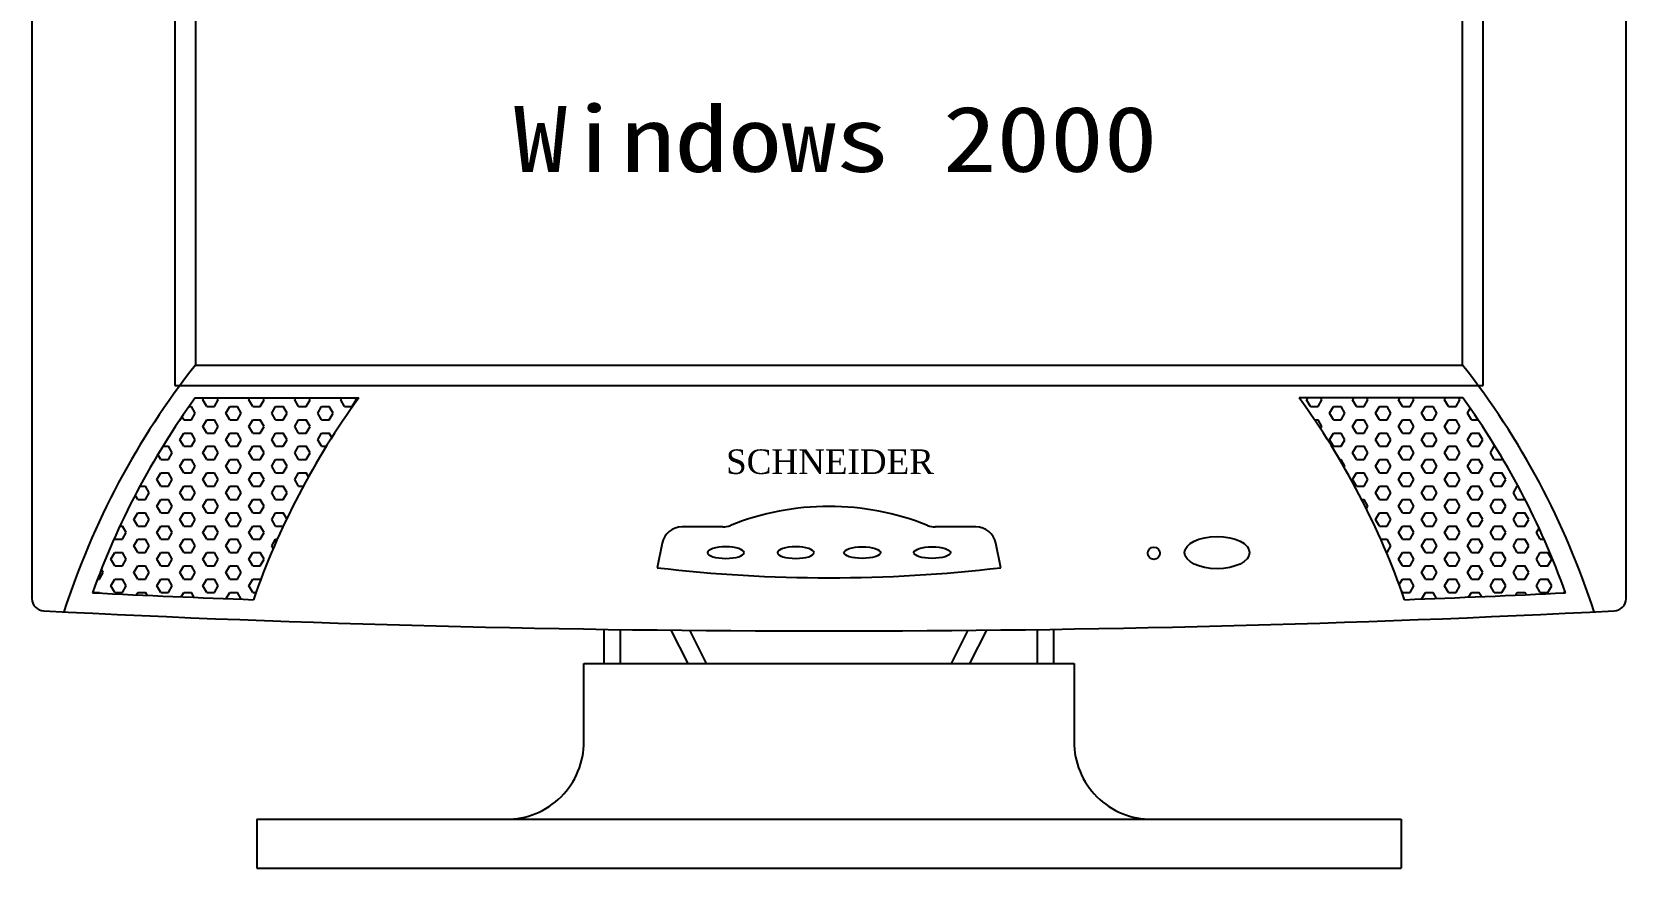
# Model space of a CAD drawing. Header units: inches. Extents: x 11.8 to 54.3, y 10.8 to 35.6.
# Drawn here: x 19.9989 to 20.3889, y 32.814 to 33.0185 of the extents above; entities that cross this region are included whole.
import ezdxf

# ---------------------------------------------------------------- set-up
doc = ezdxf.new("R2010")
doc.units = ezdxf.units.IN
doc.header["$MEASUREMENT"] = 0
doc.layers.add('02', color=2, linetype='Continuous')
doc.styles.add('STYLE1', font='SimSun.ttf')
doc.styles.add('STYLE4', font='dutcheb.ttf')

msp = doc.modelspace()

# ---------------------------------------------------------------- linework, layer by layer
at = {"layer": '02'}
for p, q in [((19.99890360075394, 33.22001659138128), (19.99890360075394, 32.87992635044735)), ((20.38890360076791, 32.87992635044735), (20.38890360076791, 33.22001659138128)), ((20.03390360067012, 33.2060165913857), (20.03390360067012, 32.93201659138082)), ((20.35390360073531, 32.93201659138082), (20.35390360073531, 33.2060165913857)), ((20.03890360079119, 33.18901659139316), (20.03890360079119, 32.93701659138547)), ((20.34890360073065, 32.93701659138547), (20.34890360073065, 33.18901659139316)), ((20.03890360079119, 32.93701659138547), (20.34890360073065, 32.93701659138547)), ((20.03390360067012, 32.93201659138082), (20.35390360073531, 32.93201659138082)), ((20.03887277296623, 32.92901659138384), (20.07887277288707, 32.92901659138384)), ((20.04166410202039, 32.9269071625598), (20.04072660198314, 32.92853096018312)), ((20.04072660268163, 32.92853094816324), (20.04100698886784, 32.92901659138384)), ((20.04353910267698, 32.92690715052537), (20.04447660271423, 32.92853094816324)), ((20.04447660201574, 32.92853096018312), (20.04419622269804, 32.92901659138384)), ((20.05291410200177, 32.9269071625598), (20.05197660208093, 32.92853096018312)), ((20.05197660266301, 32.92853094816324), (20.05225698896563, 32.92901659138384)), ((20.05478910265835, 32.92690715052537), (20.0557266026956, 32.92853094816324)), ((20.05572660199711, 32.92853096018312), (20.05544622267941, 32.92901659138384)), ((20.06416410209956, 32.9269071625598), (20.0632266020623, 32.92853096018312)), ((20.06322660264438, 32.92853094816324), (20.063506988947, 32.92901659138384)), ((20.06603910263972, 32.92690715052537), (20.06697660267698, 32.92853094816324)), ((20.06697660197849, 32.92853096018312), (20.06669622266078, 32.92901659138384)), ((20.07541410208093, 32.9269071625598), (20.07447660204368, 32.92853096019768)), ((20.07447660274217, 32.92853094816324), (20.07475698892837, 32.92901659138384)), ((20.0772891026211, 32.92690715052537), (20.07822660265835, 32.92853094816324)), ((20.07822660207627, 32.92853096019768), (20.07794622275857, 32.92901659138384)), ((20.34893442855561, 32.92901659138384), (20.30893442851836, 32.92901659138384)), ((20.31166410203902, 32.9269071625889), (20.31072660211818, 32.92853096021223)), ((20.31072660270026, 32.92853094813414), (20.31100698900288, 32.92901659138384)), ((20.3135391026956, 32.92690715049626), (20.31447660273286, 32.92853094813414)), ((20.31447660203436, 32.92853096021223), (20.31419622283308, 32.92901659138384)), ((20.32291410213681, 32.9269071625889), (20.32197660209956, 32.92853096021223)), ((20.32197660279805, 32.92853094813414), (20.32225698898425, 32.92901659138384)), ((20.32478910267698, 32.92690715049626), (20.32572660271423, 32.92853094813414)), ((20.32572660201574, 32.92853096021223), (20.32544622281445, 32.92901659138384)), ((20.33416410211818, 32.9269071625889), (20.33322660208093, 32.92853096021223)), ((20.33322660277942, 32.92853094813414), (20.33350698896563, 32.92901659138384)), ((20.33603910277477, 32.92690715049626), (20.3369766026956, 32.92853094813414)), ((20.33697660211353, 32.92853096021223), (20.33669622279583, 32.92901659138384)), ((20.34541410209956, 32.9269071625889), (20.3444766020623, 32.92853096022678)), ((20.3444766027608, 32.92853094813414), (20.34475698906342, 32.92901659138384)), ((20.34728910275614, 32.92690715049626), (20.34822660267698, 32.92853094813414)), ((20.3482266020949, 32.92853096022678), (20.3479462227772, 32.92901659138384)), ((20.03603910202971, 32.9236595672986), (20.03562158418233, 32.92438272951345)), ((20.03736741493801, 32.92690715598233), (20.03791409197608, 32.92690715598233)), ((20.03885160202505, 32.92528336492192), (20.0379141019878, 32.9269071625598)), ((20.03791410268629, 32.92365955526417), (20.03885160272354, 32.92528335290204)), ((20.04166409189226, 32.92690715598233), (20.04353909196677, 32.92690715598233)), ((20.04728910201108, 32.9236595672986), (20.04635160209024, 32.92528336492192)), ((20.04635160267232, 32.92528335290204), (20.04728910270957, 32.92690715052537)), ((20.04728909188295, 32.92690715598233), (20.04916409195745, 32.92690715598233)), ((20.05010160200642, 32.92528336492192), (20.04916410196917, 32.9269071625598)), ((20.04916410266766, 32.92365955526417), (20.05010160270492, 32.92528335290204)), ((20.05291409187364, 32.92690715598233), (20.05478909194814, 32.92690715598233)), ((20.05853910199246, 32.9236595672986), (20.05760160207162, 32.92528336492192)), ((20.05760160265369, 32.92528335290204), (20.05853910269095, 32.92690715052537)), ((20.05853909198074, 32.92690715598233), (20.06041409193883, 32.92690715598233)), ((20.0613516019878, 32.92528336492192), (20.06041410206696, 32.9269071625598)), ((20.06041410264904, 32.92365955526417), (20.06135160268629, 32.92528335290204)), ((20.06416409197142, 32.92690715598233), (20.06603909192951, 32.92690715598233)), ((20.06978910209024, 32.9236595672986), (20.06885160205299, 32.92528336492192)), ((20.06885160275148, 32.92528335290204), (20.06978910267232, 32.92690715052537)), ((20.06978909196211, 32.92690715598233), (20.0716640919202, 32.92690715598233)), ((20.07260160196917, 32.92528336492192), (20.07166410204833, 32.9269071625598)), ((20.07166410263041, 32.92365955526417), (20.07260160266766, 32.92528335290204)), ((20.0754140919528, 32.92690715598233), (20.07728909191089, 32.92690715598233)), ((20.31166409191089, 32.92690715598233), (20.31353909198539, 32.92690715598233)), ((20.31728910214612, 32.9236595673277), (20.31635160210887, 32.92528336495103)), ((20.31635160269095, 32.92528335287294), (20.3172891027282, 32.92690715049626)), ((20.31728909190157, 32.92690715598233), (20.31916409197608, 32.92690715598233)), ((20.32010160202505, 32.92528336495103), (20.31916410210421, 32.9269071625889)), ((20.31916410268629, 32.92365955523506), (20.32010160272354, 32.92528335287294)), ((20.32291409189226, 32.92690715598233), (20.32478909196677, 32.92690715598233)), ((20.3285391021275, 32.9236595673277), (20.32760160209024, 32.92528336495103)), ((20.32760160278874, 32.92528335287294), (20.32853910270957, 32.92690715049626)), ((20.32853909188295, 32.92690715598233), (20.33041409195745, 32.92690715598233)), ((20.33135160212284, 32.92528336495103), (20.33041410208559, 32.9269071625889)), ((20.33041410266766, 32.92365955523506), (20.33135160270492, 32.92528335287294)), ((20.33416409187364, 32.92690715598233), (20.33603909194814, 32.92690715598233)), ((20.33978910210887, 32.9236595673277), (20.33885160207162, 32.92528336495103)), ((20.33885160277011, 32.92528335287294), (20.33978910269095, 32.92690715049626)), ((20.33978909198074, 32.92690715598233), (20.34166409193883, 32.92690715598233)), ((20.34260160210421, 32.92528336495103), (20.34166410206696, 32.9269071625889)), ((20.34166410276545, 32.92365955523506), (20.34260160268629, 32.92528335287294)), ((20.34541409197142, 32.92690715598233), (20.34728909192951, 32.92690715598233)), ((20.35103910209024, 32.9236595673277), (20.35010160205299, 32.92528336496558)), ((20.35010160275148, 32.92528335287294), (20.35076848338237, 32.92643842397898)), ((20.03510160269095, 32.91878816236509), (20.03603910261178, 32.92041196000297)), ((20.03603909190157, 32.92365956072113), (20.03791409197608, 32.92365956072113)), ((20.03603909190157, 32.92041196544538), (20.03791409197608, 32.92041196544538)), ((20.03885160202505, 32.91878817439952), (20.0379141019878, 32.92041197202285)), ((20.04166410202039, 32.92041197202285), (20.04072660198314, 32.92203576966072)), ((20.04072660268163, 32.92203575764084), (20.04166410271889, 32.92365955526417)), ((20.04166409189226, 32.92365956072113), (20.04353909196677, 32.92365956072113)), ((20.04166409189226, 32.92041196544538), (20.04353909196677, 32.92041196544538)), ((20.04447660201574, 32.92203576966072), (20.04353910197849, 32.9236595672986)), ((20.04353910267698, 32.92041196000297), (20.04447660271423, 32.92203575764084)), ((20.04635160267232, 32.91878816236509), (20.04728910270957, 32.92041196000297)), ((20.04728909188295, 32.92365956072113), (20.04916409195745, 32.92365956072113)), ((20.04728909188295, 32.92041196544538), (20.04916409195745, 32.92041196544538)), ((20.05010160200642, 32.91878817439952), (20.04916410196917, 32.92041197202285)), ((20.05291410200177, 32.92041197202285), (20.05197660208093, 32.92203576966072)), ((20.05197660266301, 32.92203575764084), (20.05291410270026, 32.92365955526417)), ((20.05291409187364, 32.92365956072113), (20.05478909194814, 32.92365956072113)), ((20.05291409187364, 32.92041196544538), (20.05478909194814, 32.92041196544538)), ((20.05572660199711, 32.92203576966072), (20.05478910207627, 32.9236595672986)), ((20.05478910265835, 32.92041196000297), (20.0557266026956, 32.92203575764084)), ((20.05760160265369, 32.91878816236509), (20.05853910269095, 32.92041196000297)), ((20.05853909198074, 32.92365956072113), (20.06041409193883, 32.92365956072113)), ((20.05853909198074, 32.92041196544538), (20.06041409193883, 32.92041196544538)), ((20.0613516019878, 32.91878817439952), (20.06041410206696, 32.92041197202285)), ((20.06416410209956, 32.92041197202285), (20.0632266020623, 32.92203576966072)), ((20.06322660264438, 32.92203575764084), (20.06416410268163, 32.92365955526417)), ((20.06416409197142, 32.92365956072113), (20.06603909192951, 32.92365956072113)), ((20.06416409197142, 32.92041196544538), (20.06603909192951, 32.92041196544538)), ((20.06697660197849, 32.92203576966072), (20.06603910205765, 32.9236595672986)), ((20.06603910263972, 32.92041196000297), (20.06697660267698, 32.92203575764084)), ((20.06885160275148, 32.91878816236509), (20.06978910267232, 32.92041196000297)), ((20.06978909196211, 32.92365956072113), (20.0716640919202, 32.92365956072113)), ((20.06978909196211, 32.92041196544538), (20.0716640919202, 32.92041196544538)), ((20.07228849271657, 32.91933049575833), (20.07166410204833, 32.92041197202285)), ((20.31268300863328, 32.92365956072113), (20.31353909198539, 32.92365956072113)), ((20.31447660203436, 32.92203576968983), (20.31353910211353, 32.9236595673277)), ((20.31414444630379, 32.9214604458533), (20.31447660273286, 32.92203575761174)), ((20.31635160269095, 32.91878816233599), (20.3172891027282, 32.92041195997386)), ((20.31728909190157, 32.92365956072113), (20.31916409197608, 32.92365956072113)), ((20.31728909190157, 32.92041196544538), (20.31916409197608, 32.92041196544538)), ((20.32010160202505, 32.91878817442863), (20.31916410210421, 32.92041197205195)), ((20.32291410213681, 32.92041197205195), (20.32197660209956, 32.92203576968983)), ((20.32197660279805, 32.92203575761174), (20.32291410271889, 32.92365955523506)), ((20.32291409189226, 32.92365956072113), (20.32478909196677, 32.92365956072113)), ((20.32291409189226, 32.92041196544538), (20.32478909196677, 32.92041196544538)), ((20.32572660201574, 32.92203576968983), (20.3247891020949, 32.9236595673277)), ((20.32478910267698, 32.92041195997386), (20.32572660271423, 32.92203575761174)), ((20.32760160278874, 32.91878816233599), (20.32853910270957, 32.92041195997386)), ((20.32853909188295, 32.92365956072113), (20.33041409195745, 32.92365956072113)), ((20.32853909188295, 32.92041196544538), (20.33041409195745, 32.92041196544538)), ((20.33135160212284, 32.91878817442863), (20.33041410208559, 32.92041197205195)), ((20.33416410211818, 32.92041197205195), (20.33322660208093, 32.92203576968983)), ((20.33322660277942, 32.92203575761174), (20.33416410270026, 32.92365955523506)), ((20.33416409187364, 32.92365956072113), (20.33603909194814, 32.92365956072113)), ((20.33416409187364, 32.92041196544538), (20.33603909194814, 32.92041196544538)), ((20.33697660211353, 32.92203576968983), (20.33603910207627, 32.9236595673277)), ((20.33603910277477, 32.92041195997386), (20.3369766026956, 32.92203575761174)), ((20.33885160277011, 32.91878816233599), (20.33978910280736, 32.92041195997386)), ((20.33978909198074, 32.92365956072113), (20.34166409193883, 32.92365956072113)), ((20.33978909198074, 32.92041196544538), (20.34166409193883, 32.92041196544538)), ((20.34260160210421, 32.91878817442863), (20.34166410206696, 32.92041197205195)), ((20.34541410209956, 32.92041197205195), (20.3444766020623, 32.92203576968983)), ((20.3444766027608, 32.92203575761174), (20.34541410279805, 32.92365955523506)), ((20.34541409197142, 32.92365956072113), (20.34728909192951, 32.92365956072113)), ((20.34541409197142, 32.92041196544538), (20.34728909192951, 32.92041196544538)), ((20.3482266020949, 32.92203576968983), (20.34728910205765, 32.9236595673277)), ((20.34728910275614, 32.92041195997386), (20.34822660267698, 32.92203575761174)), ((20.35010160275148, 32.91878816233599), (20.35103910278874, 32.92041195997386)), ((20.35103909196211, 32.92365956072113), (20.35267482641963, 32.92365956072113)), ((20.35103909196211, 32.92041196544538), (20.3529140919202, 32.92041196544538)), ((20.35385160208559, 32.91878817442863), (20.35291410204833, 32.9204119720665)), ((20.03094775813976, 32.91716437018418), (20.03228909198539, 32.91716437018418)), ((20.03322660203436, 32.91554057913832), (20.03228910199711, 32.91716437676165)), ((20.03603910202971, 32.91716437676165), (20.03510160199246, 32.91878817439952)), ((20.03603909190157, 32.91716437018418), (20.03791409197608, 32.91716437018418)), ((20.03791410268629, 32.91716436474177), (20.03885160272354, 32.91878816236509)), ((20.04072660268163, 32.91554056710389), (20.04166410271889, 32.91716436474177)), ((20.04166409189226, 32.91716437018418), (20.04353909196677, 32.91716437018418)), ((20.04447660201574, 32.91554057913832), (20.04353910197849, 32.91716437676165)), ((20.04728910201108, 32.91716437676165), (20.04635160209024, 32.91878817439952)), ((20.04728909188295, 32.91716437018418), (20.04916409195745, 32.91716437018418)), ((20.04916410266766, 32.91716436474177), (20.05010160270492, 32.91878816236509)), ((20.05197660266301, 32.91554056710389), (20.05291410270026, 32.91716436474177)), ((20.05291409187364, 32.91716437018418), (20.05478909194814, 32.91716437018418)), ((20.05572660199711, 32.91554057913832), (20.05478910195986, 32.91716437676165)), ((20.05853910199246, 32.91716437676165), (20.05760160207162, 32.91878817439952)), ((20.05853909198074, 32.91716437018418), (20.06041409193883, 32.91716437018418)), ((20.06041410264904, 32.91716436474177), (20.06135160268629, 32.91878816236509)), ((20.06322660264438, 32.91554056710389), (20.06416410268163, 32.91716436474177)), ((20.06416409197142, 32.91716437018418), (20.06603909192951, 32.91716437018418)), ((20.06697660197849, 32.91554057913832), (20.06603910205765, 32.91716437676165)), ((20.06978910209024, 32.91716437676165), (20.06885160205299, 32.91878817439952)), ((20.06978909196211, 32.91716437018418), (20.07093140927488, 32.91716437018418)), ((20.31728910214612, 32.91716437679075), (20.31635160210887, 32.91878817442863)), ((20.31728909190157, 32.91716437018418), (20.31916409197608, 32.91716437018418)), ((20.31916410268629, 32.91716436471266), (20.32010160272354, 32.91878816233599)), ((20.32197660279805, 32.91554056707479), (20.32291410271889, 32.91716436471266)), ((20.32291409189226, 32.91716437018418), (20.32478909196677, 32.91716437018418)), ((20.32572660201574, 32.91554057916743), (20.3247891020949, 32.91716437679075)), ((20.3285391021275, 32.91716437679075), (20.32760160209024, 32.91878817442863)), ((20.32853909188295, 32.91716437018418), (20.33041409195745, 32.91716437018418)), ((20.33041410266766, 32.91716436471266), (20.33135160270492, 32.91878816233599)), ((20.33322660277942, 32.91554056707479), (20.33416410270026, 32.91716436471266)), ((20.33416409187364, 32.91716437018418), (20.33603909194814, 32.91716437018418)), ((20.33697660211353, 32.91554057916743), (20.33603910207627, 32.91716437679075)), ((20.33978910210887, 32.91716437679075), (20.33885160207162, 32.91878817442863)), ((20.33978909198074, 32.91716437018418), (20.34166409193883, 32.91716437018418)), ((20.34166410276545, 32.91716436471266), (20.34260160268629, 32.91878816233599)), ((20.3444766027608, 32.91554056707479), (20.34541410279805, 32.91716436471266)), ((20.34541409197142, 32.91716437018418), (20.34728909192951, 32.91716437018418)), ((20.3482266020949, 32.91554057916743), (20.34728910205765, 32.91716437679075)), ((20.35103910209024, 32.91716437679075), (20.35010160205299, 32.91878817442863)), ((20.35103909196211, 32.91716437018418), (20.3529140919202, 32.91716437018418)), ((20.35291410274683, 32.91716436469811), (20.35385160278408, 32.91878816233599)), ((20.35572660274217, 32.91554056707479), (20.35666410277942, 32.91716436469811)), ((20.3566640919528, 32.91716437018418), (20.35685944338208, 32.91716437018418)), ((20.03041410203902, 32.91391678150045), (20.02971271066805, 32.91513162704301)), ((20.03041409191089, 32.91391677492298), (20.03228909198539, 32.91391677492298)), ((20.0322891026956, 32.91391676948056), (20.03322660273286, 32.91554056710389)), ((20.03603910202971, 32.91066918623925), (20.03510160199246, 32.91229298386257)), ((20.03510160269095, 32.91229297184269), (20.03603910261178, 32.91391676948056)), ((20.03603909190157, 32.91391677492298), (20.03791409197608, 32.91391677492298)), ((20.03885160202505, 32.91229298386257), (20.0379141019878, 32.91391678150045)), ((20.03791410268629, 32.91066917420481), (20.03885160272354, 32.91229297184269)), ((20.04166410202039, 32.91391678150045), (20.04072660198314, 32.91554057913832)), ((20.04166409189226, 32.91391677492298), (20.04353909196677, 32.91391677492298)), ((20.04353910267698, 32.91391676948056), (20.04447660271423, 32.91554056710389)), ((20.04728910201108, 32.91066918623925), (20.04635160209024, 32.91229298386257)), ((20.04635160267232, 32.91229297184269), (20.04728910270957, 32.91391676948056)), ((20.04728909188295, 32.91391677492298), (20.04916409195745, 32.91391677492298)), ((20.05010160200642, 32.91229298386257), (20.04916410196917, 32.91391678150045)), ((20.04916410266766, 32.91066917420481), (20.05010160270492, 32.91229297184269)), ((20.05291410200177, 32.91391678150045), (20.05197660208093, 32.91554057913832)), ((20.05291409187364, 32.91391677492298), (20.05478909194814, 32.91391677492298)), ((20.05478910265835, 32.91391676948056), (20.0557266026956, 32.91554056710389)), ((20.05853910199246, 32.91066918623925), (20.05760160207162, 32.91229298386257)), ((20.05760160265369, 32.91229297184269), (20.05853910269095, 32.91391676948056)), ((20.05853909198074, 32.91391677492298), (20.06041409193883, 32.91391677492298)), ((20.0613516019878, 32.91229298386257), (20.06041410206696, 32.91391678150045)), ((20.06041410264904, 32.91066917420481), (20.06135160268629, 32.91229297184269)), ((20.06416410209956, 32.91391678150045), (20.0632266020623, 32.91554057913832)), ((20.06416409197142, 32.91391677492298), (20.06603909192951, 32.91391677492298)), ((20.06603910263972, 32.91391676948056), (20.06697660267698, 32.91554056710389)), ((20.31883605478676, 32.91391677492298), (20.31916409197608, 32.91391677492298)), ((20.32010160202505, 32.91229298389167), (20.31916410210421, 32.91391678152955)), ((20.31994238986978, 32.91201720708283), (20.32010160272354, 32.91229297181359)), ((20.32291410213681, 32.91391678152955), (20.32197660209956, 32.91554057916743)), ((20.32291409189226, 32.91391677492298), (20.32478909196677, 32.91391677492298)), ((20.32478910267698, 32.91391676945146), (20.32572660271423, 32.91554056707479)), ((20.3285391021275, 32.91066918626835), (20.32760160209024, 32.91229298389167)), ((20.32760160278874, 32.91229297181359), (20.32853910270957, 32.91391676945146)), ((20.32853909188295, 32.91391677492298), (20.33041409195745, 32.91391677492298)), ((20.33135160212284, 32.91229298389167), (20.33041410208559, 32.91391678152955)), ((20.33041410266766, 32.91066917417571), (20.33135160270492, 32.91229297181359)), ((20.33416410211818, 32.91391678152955), (20.33322660208093, 32.91554057916743)), ((20.33416409187364, 32.91391677492298), (20.33603909194814, 32.91391677492298)), ((20.33603910277477, 32.91391676945146), (20.3369766026956, 32.91554056707479)), ((20.33978910210887, 32.91066918626835), (20.33885160207162, 32.91229298389167)), ((20.33885160277011, 32.91229297181359), (20.33978910280736, 32.91391676945146)), ((20.33978909198074, 32.91391677492298), (20.34166409193883, 32.91391677492298)), ((20.34260160210421, 32.91229298389167), (20.34166410206696, 32.91391678152955)), ((20.34166410276545, 32.91066917417571), (20.34260160268629, 32.91229297181359)), ((20.34541410209956, 32.91391678152955), (20.3444766020623, 32.91554057916743)), ((20.34541409197142, 32.91391677492298), (20.34728909192951, 32.91391677492298)), ((20.34728910275614, 32.91391676943691), (20.34822660267698, 32.91554056707479)), ((20.35103910209024, 32.91066918626835), (20.35010160205299, 32.91229298389167)), ((20.35010160275148, 32.91229297181359), (20.35103910278874, 32.91391676943691)), ((20.35103909196211, 32.91391677492298), (20.3529140919202, 32.91391677492298)), ((20.35385160208559, 32.91229298389167), (20.35291410204833, 32.91391678152955)), ((20.35291410274683, 32.91066917417571), (20.35385160278408, 32.91229297181359)), ((20.35666410208093, 32.91391678152955), (20.35572660204368, 32.91554057916743)), ((20.3566640919528, 32.91391677492298), (20.35853909191089, 32.91391677492298)), ((20.35853910273751, 32.91391676943691), (20.3586761653644, 32.91415416890173)), ((20.03041410203902, 32.90742159096349), (20.02947660200177, 32.90904538860137)), ((20.02947660270026, 32.90904537658149), (20.0304141026211, 32.91066917420481)), ((20.03041409191089, 32.91066917964723), (20.03228909198539, 32.91066917964723)), ((20.03322660203436, 32.90904538860137), (20.03228910199711, 32.91066918622469)), ((20.0322891026956, 32.90742157894361), (20.03322660273286, 32.90904537658149)), ((20.03603909190157, 32.91066917964723), (20.03791409197608, 32.91066917964723)), ((20.04166410202039, 32.90742159097805), (20.04072660198314, 32.90904538860137)), ((20.04072660268163, 32.90904537658149), (20.04166410271889, 32.91066917420481)), ((20.04166409189226, 32.91066917964723), (20.04353909196677, 32.91066917964723)), ((20.04447660201574, 32.90904538860137), (20.04353910197849, 32.91066918623925)), ((20.04353910267698, 32.90742157894361), (20.04447660271423, 32.90904537658149)), ((20.04728909188295, 32.91066917964723), (20.04916409195745, 32.91066917964723)), ((20.05291410200177, 32.90742159097805), (20.05197660208093, 32.90904538860137)), ((20.05197660266301, 32.90904537658149), (20.05291410270026, 32.91066917420481)), ((20.05291409187364, 32.91066917964723), (20.05478909194814, 32.91066917964723)), ((20.05572660199711, 32.90904538860137), (20.05478910195986, 32.91066918623925)), ((20.05478910265835, 32.90742157894361), (20.0557266026956, 32.90904537658149)), ((20.05853909198074, 32.91066917964723), (20.06041409193883, 32.91066917964723)), ((20.06416410209956, 32.90742159097805), (20.0632266020623, 32.90904538860137)), ((20.06322660264438, 32.90904537658149), (20.06416410268163, 32.91066917420481)), ((20.06416409197142, 32.91066917964723), (20.06603909192951, 32.91066917964723)), ((20.06657613094309, 32.90973902489291), (20.06603910205765, 32.91066918623925)), ((20.32291410213681, 32.90742159100715), (20.32197660209956, 32.90904538863047)), ((20.32197660279805, 32.90904537655238), (20.32291410271889, 32.91066917417571)), ((20.32291409189226, 32.91066917964723), (20.32478909196677, 32.91066917964723)), ((20.32572660201574, 32.90904538863047), (20.3247891020949, 32.91066918626835)), ((20.32478910267698, 32.90742157891451), (20.32572660271423, 32.90904537655238)), ((20.32853909188295, 32.91066917964723), (20.33041409195745, 32.91066917964723)), ((20.33416410211818, 32.90742159100715), (20.33322660208093, 32.90904538863047)), ((20.33322660277942, 32.90904537655238), (20.33416410270026, 32.91066917417571)), ((20.33416409187364, 32.91066917964723), (20.33603909194814, 32.91066917964723)), ((20.33697660211353, 32.90904538863047), (20.33603910207627, 32.91066918626835)), ((20.33603910277477, 32.90742157891451), (20.3369766026956, 32.90904537655238)), ((20.33978909198074, 32.91066917964723), (20.34166409193883, 32.91066917964723)), ((20.34541410209956, 32.90742159100715), (20.3444766020623, 32.90904538863047)), ((20.3444766027608, 32.90904537653783), (20.34541410279805, 32.91066917417571)), ((20.34541409197142, 32.91066917964723), (20.34728909192951, 32.91066917964723)), ((20.3482266020949, 32.90904538863047), (20.34728910205765, 32.91066918626835)), ((20.34728910275614, 32.90742157891451), (20.34822660267698, 32.90904537653783)), ((20.35103909196211, 32.91066917964723), (20.3529140919202, 32.91066917964723)), ((20.35666410208093, 32.90742159100715), (20.35572660204368, 32.90904538863047)), ((20.35572660274217, 32.90904537653783), (20.35666410277942, 32.91066917417571)), ((20.3566640919528, 32.91066917964723), (20.35853909191089, 32.91066917964723)), ((20.35947660207627, 32.90904538863047), (20.35853910203902, 32.91066918626835)), ((20.35853910273751, 32.90742157891451), (20.35947660277477, 32.90904537653783)), ((20.02478910204833, 32.90417399570229), (20.02417551379064, 32.90523676175449)), ((20.02533261643136, 32.90742158438603), (20.02666409199471, 32.90742158438603)), ((20.02760160204368, 32.90579779334017), (20.02666410200642, 32.90742159096349)), ((20.02666410270492, 32.90417398368241), (20.02760160274217, 32.90579778132029)), ((20.03041409191089, 32.90742158438603), (20.03228909198539, 32.90742158438603)), ((20.03603910202971, 32.90417399570229), (20.03510160199246, 32.90579779334017)), ((20.03510160269095, 32.90579778132029), (20.0360391027282, 32.90742157894361)), ((20.03603909190157, 32.90742158438603), (20.03791409197608, 32.90742158438603)), ((20.03885160202505, 32.90579779334017), (20.0379141019878, 32.90742159097805)), ((20.03791410268629, 32.90417398368241), (20.03885160272354, 32.90579778132029)), ((20.04166409189226, 32.90742158438603), (20.04353909196677, 32.90742158438603)), ((20.04728910201108, 32.90417399570229), (20.04635160209024, 32.90579779334017)), ((20.04635160267232, 32.90579778132029), (20.04728910270957, 32.90742157894361)), ((20.04728909188295, 32.90742158438603), (20.04916409195745, 32.90742158438603)), ((20.05010160200642, 32.90579779334017), (20.04916410196917, 32.90742159097805)), ((20.04916410266766, 32.90417398368241), (20.05010160270492, 32.90579778132029)), ((20.05291409187364, 32.90742158438603), (20.05478909194814, 32.90742158438603)), ((20.05853910199246, 32.90417399570229), (20.05760160207162, 32.90579779334017)), ((20.05760160265369, 32.90579778132029), (20.05853910269095, 32.90742157894361)), ((20.05853909198074, 32.90742158438603), (20.06041409193883, 32.90742158438603)), ((20.0613516019878, 32.90579779334017), (20.06041410206696, 32.90742159097805)), ((20.06041410264904, 32.90417398368241), (20.06135160268629, 32.90579778132029)), ((20.06416409197142, 32.90742158438603), (20.06530701767067, 32.90742158438603)), ((20.32291409189226, 32.90742158438603), (20.32478909196677, 32.90742158438603)), ((20.3285391021275, 32.9041739957314), (20.32760160209024, 32.90579779336927)), ((20.32760160278874, 32.90579778129118), (20.32853910270957, 32.90742157891451)), ((20.32853909188295, 32.90742158438603), (20.33041409195745, 32.90742158438603)), ((20.33135160212284, 32.90579779336927), (20.33041410208559, 32.90742159100715)), ((20.33041410278408, 32.90417398365331), (20.33135160270492, 32.90579778129118)), ((20.33416409187364, 32.90742158438603), (20.33603909194814, 32.90742158438603)), ((20.33978910210887, 32.9041739957314), (20.33885160207162, 32.90579779336927)), ((20.33885160277011, 32.90579778127663), (20.33978910280736, 32.90742157891451)), ((20.33978909198074, 32.90742158438603), (20.34166409193883, 32.90742158438603)), ((20.34260160210421, 32.90579779336927), (20.34166410206696, 32.90742159100715)), ((20.34166410276545, 32.90417398365331), (20.34260160268629, 32.90579778127663)), ((20.34541409197142, 32.90742158438603), (20.34728909192951, 32.90742158438603)), ((20.35103910209024, 32.9041739957314), (20.35010160205299, 32.90579779336927)), ((20.35010160275148, 32.90579778127663), (20.35103910278874, 32.90742157891451)), ((20.35103909196211, 32.90742158438603), (20.3529140919202, 32.90742158438603)), ((20.35385160208559, 32.90579779336927), (20.35291410204833, 32.90742159100715)), ((20.35291410274683, 32.90417398365331), (20.35385160278408, 32.90579778127663)), ((20.3566640919528, 32.90742158438603), (20.35853909191089, 32.90742158438603)), ((20.36228910207162, 32.9041739957314), (20.36135160203436, 32.90579779336927)), ((20.36135160273286, 32.90579778127663), (20.36228910277011, 32.90742157891451)), ((20.36228909194348, 32.90742158438603), (20.36247458497407, 32.90742158438603)), ((20.02385160270957, 32.89930259078334), (20.02478910263041, 32.90092638842121)), ((20.0247890919202, 32.90417398912483), (20.02666409199471, 32.90417398912483)), ((20.0247890919202, 32.90092639386363), (20.02666409199471, 32.90092639386363)), ((20.02760160204368, 32.89930260280322), (20.02666410200642, 32.90092640044109)), ((20.03041410203902, 32.90092640044109), (20.02947660200177, 32.90255019806442)), ((20.02947660270026, 32.90255018604454), (20.0304141026211, 32.90417398368241)), ((20.03041409191089, 32.90417398912483), (20.03228909198539, 32.90417398912483)), ((20.03041409191089, 32.90092639386363), (20.03228909198539, 32.90092639386363)), ((20.03322660203436, 32.90255019806442), (20.03228910199711, 32.90417399570229)), ((20.0322891026956, 32.90092638842121), (20.03322660273286, 32.90255018604454)), ((20.03510160269095, 32.89930259078334), (20.0360391027282, 32.90092638842121)), ((20.03603909190157, 32.90417398912483), (20.03791409197608, 32.90417398912483)), ((20.03603909190157, 32.90092639386363), (20.03791409197608, 32.90092639386363)), ((20.03885160202505, 32.89930260280322), (20.0379141019878, 32.90092640044109)), ((20.04166410202039, 32.90092640044109), (20.04072660198314, 32.90255019807897)), ((20.04072660268163, 32.90255018604454), (20.04166410271889, 32.90417398368241)), ((20.04166409189226, 32.90417398912483), (20.04353909196677, 32.90417398912483)), ((20.04166409189226, 32.90092639386363), (20.04353909196677, 32.90092639386363)), ((20.04447660201574, 32.90255019807897), (20.04353910197849, 32.90417399570229)), ((20.04353910267698, 32.90092638842121), (20.04447660271423, 32.90255018604454)), ((20.04635160267232, 32.89930259078334), (20.04728910270957, 32.90092638842121)), ((20.04728909188295, 32.90417398912483), (20.04916409195745, 32.90417398912483)), ((20.04728909188295, 32.90092639386363), (20.04916409195745, 32.90092639386363)), ((20.05010160200642, 32.89930260281777), (20.04916410196917, 32.90092640044109)), ((20.05291410200177, 32.90092640044109), (20.05197660208093, 32.90255019807897)), ((20.05197660266301, 32.90255018604454), (20.05291410270026, 32.90417398368241)), ((20.05291409187364, 32.90417398912483), (20.05478909194814, 32.90417398912483)), ((20.05291409187364, 32.90092639386363), (20.05478909194814, 32.90092639386363)), ((20.05572660199711, 32.90255019807897), (20.05478910195986, 32.90417399570229)), ((20.05478910265835, 32.90092638842121), (20.0557266026956, 32.90255018604454)), ((20.05760160265369, 32.89930259078334), (20.05853910269095, 32.90092638842121)), ((20.05853909198074, 32.90417398912483), (20.06041409193883, 32.90417398912483)), ((20.05853909198074, 32.90092639386363), (20.06041409193883, 32.90092639386363)), ((20.06125782932965, 32.89946502192412), (20.06041410206696, 32.90092640044109)), ((20.32420957812453, 32.90417398912483), (20.32478909196677, 32.90417398912483)), ((20.32572660201574, 32.90255019810807), (20.3247891020949, 32.9041739957314)), ((20.32535575076351, 32.90190785148239), (20.32572660271423, 32.90255018601543)), ((20.32760160278874, 32.89930259075423), (20.32853910270957, 32.90092638839211)), ((20.32853909188295, 32.90417398912483), (20.33041409195745, 32.90417398912483)), ((20.32853909188295, 32.90092639386363), (20.33041409195745, 32.90092639386363)), ((20.33135160212284, 32.89930260284687), (20.33041410208559, 32.9009264004702)), ((20.33416410211818, 32.9009264004702), (20.33322660208093, 32.90255019810807)), ((20.33322660277942, 32.90255018601543), (20.33416410270026, 32.90417398365331)), ((20.33416409187364, 32.90417398912483), (20.33603909194814, 32.90417398912483)), ((20.33416409187364, 32.90092639386363), (20.33603909194814, 32.90092639386363)), ((20.33697660211353, 32.90255019810807), (20.33603910207627, 32.9041739957314)), ((20.33603910277477, 32.90092638837756), (20.3369766026956, 32.90255018601543)), ((20.33885160277011, 32.89930259075423), (20.33978910280736, 32.90092638837756)), ((20.33978909198074, 32.90417398912483), (20.34166409193883, 32.90417398912483)), ((20.33978909198074, 32.90092639386363), (20.34166409193883, 32.90092639386363)), ((20.34260160210421, 32.89930260284687), (20.34166410206696, 32.9009264004702)), ((20.34541410209956, 32.9009264004702), (20.3444766020623, 32.90255019810807)), ((20.3444766027608, 32.90255018601543), (20.34541410279805, 32.90417398365331)), ((20.34541409197142, 32.90417398912483), (20.34728909192951, 32.90417398912483)), ((20.34541409197142, 32.90092639386363), (20.34728909192951, 32.90092639386363)), ((20.3482266020949, 32.90255019810807), (20.34728910205765, 32.9041739957314)), ((20.34728910275614, 32.90092638837756), (20.34822660267698, 32.90255018601543)), ((20.35010160275148, 32.89930259075423), (20.35103910278874, 32.90092638837756)), ((20.35103909196211, 32.90417398912483), (20.3529140919202, 32.90417398912483)), ((20.35103909196211, 32.90092639386363), (20.3529140919202, 32.90092639386363)), ((20.35385160208559, 32.89930260284687), (20.35291410204833, 32.9009264004702)), ((20.35666410208093, 32.9009264004702), (20.35572660204368, 32.90255019810807)), ((20.35572660274217, 32.90255018601543), (20.35666410277942, 32.90417398365331)), ((20.3566640919528, 32.90417398912483), (20.35853909191089, 32.90417398912483)), ((20.3566640919528, 32.90092639386363), (20.35853909191089, 32.90092639386363)), ((20.35947660207627, 32.90255019810807), (20.35853910203902, 32.9041739957314)), ((20.35853910273751, 32.90092638837756), (20.35947660277477, 32.90255018601543)), ((20.36135160273286, 32.89930259075423), (20.36228910277011, 32.90092638837756)), ((20.36228909194348, 32.90417398912483), (20.36416409190157, 32.90417398912483)), ((20.36228909194348, 32.90092639386363), (20.36416409190157, 32.90092639386363)), ((20.36510160206696, 32.89930260284687), (20.36416410214612, 32.9009264004702)), ((20.3641641027282, 32.90417398365331), (20.36417335600006, 32.90419001063798)), ((20.02044394987049, 32.89767879858788), (20.02103909200402, 32.89767879858788)), ((20.02197660205299, 32.89605500754202), (20.02103910201574, 32.89767880517989)), ((20.02478910204833, 32.89767880517989), (20.02385160201108, 32.89930260280322)), ((20.0247890919202, 32.89767879858788), (20.02666409199471, 32.89767879858788)), ((20.02666410270492, 32.89767879316001), (20.02760160274217, 32.89930259078334)), ((20.02947660270026, 32.89605499552214), (20.0304141026211, 32.89767879316001)), ((20.03041409191089, 32.89767879858788), (20.03228909198539, 32.89767879858788)), ((20.03322660203436, 32.89605500754202), (20.03228910199711, 32.89767880517989)), ((20.03603910202971, 32.89767880517989), (20.03510160199246, 32.89930260280322)), ((20.03603909190157, 32.89767879858788), (20.03791409197608, 32.89767879858788)), ((20.03791410268629, 32.89767879316001), (20.03885160272354, 32.89930259078334)), ((20.04072660268163, 32.89605499552214), (20.04166410271889, 32.89767879316001)), ((20.04166409189226, 32.89767879858788), (20.04353909196677, 32.89767879858788)), ((20.04447660201574, 32.89605500754202), (20.04353910197849, 32.89767880517989)), ((20.04728910201108, 32.89767880517989), (20.04635160209024, 32.89930260281777)), ((20.04728909188295, 32.89767879858788), (20.04916409195745, 32.89767879858788)), ((20.04916410266766, 32.89767879316001), (20.05010160270492, 32.89930259078334)), ((20.05197660266301, 32.89605499552214), (20.05291410270026, 32.89767879316001)), ((20.05291409187364, 32.89767879858788), (20.05478909194814, 32.89767879858788)), ((20.05572660199711, 32.89605500754202), (20.05478910195986, 32.89767880517989)), ((20.05853910199246, 32.89767880517989), (20.05760160207162, 32.89930260281777)), ((20.05853909198074, 32.89767879858788), (20.06041206258694, 32.89767879858788)), ((20.16792283861311, 32.89747836858383), (20.15800262023574, 32.89747836858383)), ((20.22980458128611, 32.89747836858383), (20.21988436279232, 32.89747836858383)), ((20.3285391021275, 32.897678805209), (20.32760160209024, 32.89930260284687)), ((20.32853909188295, 32.89767879858788), (20.33041409195745, 32.89767879858788)), ((20.33041410278408, 32.89767879313091), (20.33135160270492, 32.89930259075423)), ((20.33322660277942, 32.89605499549303), (20.33416410270026, 32.89767879311636)), ((20.33416409187364, 32.89767879858788), (20.33603909194814, 32.89767879858788)), ((20.33697660211353, 32.89605500757112), (20.33603910207627, 32.897678805209)), ((20.33978910210887, 32.897678805209), (20.33885160207162, 32.89930260284687)), ((20.33978909198074, 32.89767879858788), (20.34166409193883, 32.89767879858788)), ((20.34166410276545, 32.89767879311636), (20.34260160268629, 32.89930259075423)), ((20.3444766027608, 32.89605499549303), (20.34541410279805, 32.89767879311636)), ((20.34541409197142, 32.89767879858788), (20.34728909192951, 32.89767879858788)), ((20.3482266020949, 32.89605500757112), (20.34728910205765, 32.897678805209)), ((20.35103910209024, 32.897678805209), (20.35010160205299, 32.89930260284687)), ((20.35103909196211, 32.89767879858788), (20.3529140919202, 32.89767879858788)), ((20.35291410274683, 32.89767879311636), (20.35385160278408, 32.89930259075423)), ((20.35572660274217, 32.89605499549303), (20.35666410277942, 32.89767879311636)), ((20.3566640919528, 32.89767879858788), (20.35853909191089, 32.89767879858788)), ((20.35947660207627, 32.89605500757112), (20.35853910203902, 32.897678805209)), ((20.36228910207162, 32.897678805209), (20.36135160203436, 32.89930260284687)), ((20.36228909194348, 32.89767879858788), (20.36416409190157, 32.89767879858788)), ((20.3641641027282, 32.89767879311636), (20.36510160276545, 32.89930259075423)), ((20.36697660272354, 32.89605499549303), (20.36760893792259, 32.89715023219411)), ((20.01916410205765, 32.89443120990414), (20.0190516831574, 32.89462592509459)), ((20.01916409192951, 32.89443120332668), (20.02103909200402, 32.89443120332668)), ((20.02103910271423, 32.89443119788426), (20.02197660263507, 32.89605499552214)), ((20.02478910204833, 32.89118361464294), (20.02385160201108, 32.89280741228082)), ((20.02385160270957, 32.89280740026093), (20.02478910263041, 32.89443119788426)), ((20.0247890919202, 32.89443120332668), (20.02666409199471, 32.89443120332668)), ((20.02760160204368, 32.89280741228082), (20.02666410200642, 32.89443120990414)), ((20.02666410270492, 32.89118360262306), (20.02760160274217, 32.89280740026093)), ((20.03041410203902, 32.89443120990414), (20.02947660200177, 32.89605500754202)), ((20.03041409191089, 32.89443120332668), (20.03228909198539, 32.89443120332668)), ((20.0322891026956, 32.89443119788426), (20.03322660273286, 32.89605499552214)), ((20.03603910202971, 32.89118361464294), (20.03510160199246, 32.89280741228082)), ((20.03510160269095, 32.89280740026093), (20.0360391027282, 32.89443119788426)), ((20.03603909190157, 32.89443120332668), (20.03791409197608, 32.89443120332668)), ((20.03885160202505, 32.89280741228082), (20.0379141019878, 32.89443120990414)), ((20.03791410268629, 32.89118360262306), (20.03885160272354, 32.89280740026093)), ((20.04166410202039, 32.89443120990414), (20.04072660198314, 32.89605500754202)), ((20.04166409189226, 32.89443120332668), (20.04353909196677, 32.89443120332668)), ((20.04353910267698, 32.89443119788426), (20.04447660271423, 32.89605499552214)), ((20.04728910201108, 32.89118361464294), (20.04635160209024, 32.89280741228082)), ((20.04635160267232, 32.89280740026093), (20.04728910270957, 32.89443119788426)), ((20.04728909188295, 32.89443120332668), (20.04916409195745, 32.89443120332668)), ((20.05010160200642, 32.89280741228082), (20.04916410196917, 32.89443120991869)), ((20.04916410266766, 32.89118360262306), (20.05010160270492, 32.89280740026093)), ((20.05291410200177, 32.89443120991869), (20.05197660208093, 32.89605500754202)), ((20.05291409187364, 32.89443120332668), (20.05478909194814, 32.89443120332668)), ((20.05478910265835, 32.89443119788426), (20.0557266026956, 32.89605499552214)), ((20.0579547519085, 32.89219573883689), (20.05760160207162, 32.89280741228082)), ((20.05760160265369, 32.89280740024638), (20.05853910269095, 32.89443119788426)), ((20.05853909198074, 32.89443120332668), (20.05893164130272, 32.89443120332668)), ((20.15309971689591, 32.89345894925587), (20.15190360068688, 32.88747836857452)), ((20.23590360071855, 32.88747836857452), (20.23470748462593, 32.89345894925587)), ((20.32887556021912, 32.89443120332668), (20.33041409195745, 32.89443120332668)), ((20.33135160212284, 32.89280741230992), (20.33041410208559, 32.8944312099478)), ((20.33041410278408, 32.89118360259396), (20.33135160270492, 32.89280740021728)), ((20.33416410211818, 32.8944312099478), (20.33322660208093, 32.89605500757112)), ((20.33416409187364, 32.89443120332668), (20.33603909194814, 32.89443120332668)), ((20.33603910277477, 32.89443119785516), (20.3369766026956, 32.89605499549303)), ((20.33978910210887, 32.8911836146866), (20.33885160207162, 32.89280741230992)), ((20.33885160277011, 32.89280740021728), (20.33978910280736, 32.89443119785516)), ((20.33978909198074, 32.89443120332668), (20.34166409193883, 32.89443120332668)), ((20.34260160210421, 32.89280741230992), (20.34166410206696, 32.8944312099478)), ((20.34166410276545, 32.89118360259396), (20.34260160268629, 32.89280740021728)), ((20.34541410209956, 32.8944312099478), (20.3444766020623, 32.89605500757112)), ((20.34541409197142, 32.89443120332668), (20.34728909192951, 32.89443120332668)), ((20.34728910275614, 32.89443119785516), (20.34822660267698, 32.89605499549303)), ((20.35103910209024, 32.8911836146866), (20.35010160205299, 32.89280741230992)), ((20.35010160275148, 32.89280740021728), (20.35103910278874, 32.89443119785516)), ((20.35103909196211, 32.89443120332668), (20.3529140919202, 32.89443120332668)), ((20.35385160208559, 32.89280741230992), (20.35291410204833, 32.8944312099478)), ((20.35291410274683, 32.89118360259396), (20.35385160278408, 32.89280740021728)), ((20.35666410208093, 32.8944312099478), (20.35572660204368, 32.89605500757112)), ((20.3566640919528, 32.89443120332668), (20.35853909191089, 32.89443120332668)), ((20.35853910273751, 32.89443119785516), (20.35947660277477, 32.89605499549303)), ((20.36228910207162, 32.8911836146866), (20.36135160203436, 32.89280741230992)), ((20.36135160273286, 32.89280740021728), (20.36228910277011, 32.89443119785516)), ((20.36228909194348, 32.89443120332668), (20.36416409190157, 32.89443120332668)), ((20.36510160206696, 32.89280741230992), (20.36416410214612, 32.8944312099478)), ((20.3641641027282, 32.89118360259396), (20.36510160276545, 32.89280740021728)), ((20.3679141020623, 32.8944312099478), (20.36697660202505, 32.89605500757112)), ((20.36791409193417, 32.89443120332668), (20.36884214102635, 32.89443120332668)), ((20.01916410205765, 32.88793601938174), (20.01822660202039, 32.88955981701962)), ((20.01822660271889, 32.88955980499973), (20.01916410263972, 32.89118360262306)), ((20.01916409192951, 32.89118360806548), (20.02103909200402, 32.89118360806548)), ((20.02197660205299, 32.88955981701962), (20.02103910201574, 32.89118361464294)), ((20.02103910271423, 32.88793600736186), (20.02197660263507, 32.88955980499973)), ((20.0247890919202, 32.89118360806548), (20.02666409199471, 32.89118360806548)), ((20.03041410203902, 32.88793601938174), (20.02947660200177, 32.88955981701962)), ((20.02947660270026, 32.88955980499973), (20.0304141026211, 32.89118360262306)), ((20.03041409191089, 32.89118360806548), (20.03228909198539, 32.89118360806548)), ((20.03322660203436, 32.88955981701962), (20.03228910199711, 32.89118361464294)), ((20.0322891026956, 32.88793600736186), (20.03322660273286, 32.88955980499973)), ((20.03603909190157, 32.89118360806548), (20.03791409197608, 32.89118360806548)), ((20.04166410202039, 32.88793601938174), (20.04072660198314, 32.88955981701962)), ((20.04072660268163, 32.88955980499973), (20.04166410271889, 32.89118360262306)), ((20.04166409189226, 32.89118360806548), (20.04353909196677, 32.89118360806548)), ((20.04447660201574, 32.88955981701962), (20.04353910197849, 32.89118361464294)), ((20.04353910267698, 32.88793600736186), (20.04447660271423, 32.88955980499973)), ((20.04728909188295, 32.89118360806548), (20.04916409195745, 32.89118360806548)), ((20.05291410200177, 32.88793601938174), (20.05197660208093, 32.88955981701962)), ((20.05197660266301, 32.88955980499973), (20.05291410270026, 32.89118360262306)), ((20.05291409187364, 32.89118360806548), (20.05478909194814, 32.89118360806548)), ((20.05572660199711, 32.88955981701962), (20.05478910195986, 32.89118361465749)), ((20.05478910265835, 32.88793600736186), (20.0557266026956, 32.88955980498518)), ((20.33028362728534, 32.89118360806548), (20.33041409195745, 32.89118360806548)), ((20.33416410211818, 32.88793601941084), (20.33322660208093, 32.88955981704872)), ((20.33322660277942, 32.88955980495608), (20.33416410270026, 32.89118360259396)), ((20.33416409187364, 32.89118360806548), (20.33603909194814, 32.89118360806548)), ((20.33697660211353, 32.88955981704872), (20.33603910207627, 32.8911836146866)), ((20.33603910277477, 32.88793600733275), (20.3369766026956, 32.88955980495608)), ((20.33978909198074, 32.89118360806548), (20.34166409193883, 32.89118360806548)), ((20.34541410209956, 32.88793601941084), (20.3444766020623, 32.88955981704872)), ((20.3444766027608, 32.88955980495608), (20.34541410279805, 32.89118360259396)), ((20.34541409197142, 32.89118360806548), (20.34728909192951, 32.89118360806548)), ((20.3482266020949, 32.88955981704872), (20.34728910205765, 32.8911836146866)), ((20.34728910275614, 32.88793600733275), (20.34822660267698, 32.88955980495608)), ((20.35103909196211, 32.89118360806548), (20.3529140919202, 32.89118360806548)), ((20.35666410208093, 32.88793601941084), (20.35572660204368, 32.88955981704872)), ((20.35572660274217, 32.88955980495608), (20.35666410277942, 32.89118360259396)), ((20.3566640919528, 32.89118360806548), (20.35853909191089, 32.89118360806548)), ((20.35947660207627, 32.88955981704872), (20.35853910203902, 32.8911836146866)), ((20.35853910273751, 32.88793600733275), (20.35947660277477, 32.88955980495608)), ((20.36228909194348, 32.89118360806548), (20.36416409190157, 32.89118360806548)), ((20.3679141020623, 32.88793601941084), (20.36697660202505, 32.88955981704872)), ((20.36697660272354, 32.88955980495608), (20.3679141027608, 32.89118360259396)), ((20.36791409193417, 32.89118360806548), (20.36978909189226, 32.89118360806548)), ((20.37072660205765, 32.88955981704872), (20.36978910213681, 32.8911836146866)), ((20.36978910271889, 32.88793600733275), (20.37072660275614, 32.88955980495608)), ((20.01541410272354, 32.88468841210066), (20.01635160264438, 32.88631220972398)), ((20.0163516020623, 32.88631222174386), (20.01589218459437, 32.88710795600433)), ((20.01916409192951, 32.88793601280427), (20.02103909200402, 32.88793601280427)), ((20.02478910204833, 32.88468842412054), (20.02385160201108, 32.88631222174386)), ((20.02385160270957, 32.88631220972398), (20.02478910263041, 32.88793600736186)), ((20.0247890919202, 32.88793601280427), (20.02666409199471, 32.88793601280427)), ((20.02760160204368, 32.88631222174386), (20.02666410200642, 32.88793601938174)), ((20.02666410270492, 32.88468841210066), (20.02760160274217, 32.88631220972398)), ((20.03041409191089, 32.88793601280427), (20.03228909198539, 32.88793601280427)), ((20.03603910202971, 32.88468842412054), (20.03510160199246, 32.88631222174386)), ((20.03510160269095, 32.88631220972398), (20.0360391027282, 32.88793600736186)), ((20.03603909190157, 32.88793601280427), (20.03791409197608, 32.88793601280427)), ((20.03885160202505, 32.88631222174386), (20.0379141019878, 32.88793601938174)), ((20.03791410268629, 32.88468841210066), (20.03885160272354, 32.88631220972398)), ((20.04166409189226, 32.88793601280427), (20.04353909196677, 32.88793601280427)), ((20.04728910201108, 32.88468842412054), (20.04635160209024, 32.88631222174386)), ((20.04635160267232, 32.88631220972398), (20.04728910270957, 32.88793600736186)), ((20.04728909188295, 32.88793601280427), (20.04916409195745, 32.88793601280427)), ((20.05010160200642, 32.88631222174386), (20.04916410196917, 32.88793601938174)), ((20.04916410266766, 32.88468841210066), (20.05010160270492, 32.88631220972398)), ((20.05291409187364, 32.88793601280427), (20.05478909194814, 32.88793601280427)), ((20.33416409187364, 32.88793601280427), (20.33603909194814, 32.88793601280427)), ((20.33978910210887, 32.88468842414964), (20.33885160207162, 32.88631222178752)), ((20.33885160277011, 32.88631220969488), (20.33978910280736, 32.88793600733275)), ((20.33978909198074, 32.88793601280427), (20.34166409193883, 32.88793601280427)), ((20.34260160210421, 32.88631222178752), (20.34166410206696, 32.88793601941084)), ((20.34166410276545, 32.884688412057), (20.34260160268629, 32.88631220969488)), ((20.34541409197142, 32.88793601280427), (20.34728909192951, 32.88793601280427)), ((20.35103910209024, 32.88468842414964), (20.35010160205299, 32.88631222178752)), ((20.35010160275148, 32.88631220969488), (20.35103910278874, 32.88793600733275)), ((20.35103909196211, 32.88793601280427), (20.3529140919202, 32.88793601280427)), ((20.35385160208559, 32.88631222178752), (20.35291410204833, 32.88793601941084)), ((20.35291410274683, 32.884688412057), (20.35385160278408, 32.88631220969488)), ((20.3566640919528, 32.88793601280427), (20.35853909191089, 32.88793601280427)), ((20.36228910207162, 32.88468842414964), (20.36135160203436, 32.88631222178752)), ((20.36135160273286, 32.88631220969488), (20.36228910277011, 32.88793600733275)), ((20.36228909194348, 32.88793601280427), (20.36416409190157, 32.88793601280427)), ((20.36510160206696, 32.88631222178752), (20.36416410214612, 32.88793601941084)), ((20.3641641027282, 32.884688412057), (20.36510160276545, 32.88631220969488)), ((20.36791409193417, 32.88793601280427), (20.36978909189226, 32.88793601280427)), ((20.01375404619491, 32.88144082226732), (20.01541409189692, 32.88144082226732)), ((20.01495427454235, 32.88468841752852), (20.01541409189692, 32.88468841752852)), ((20.01552018339159, 32.88125709041138), (20.01541410202505, 32.88144082885934)), ((20.01916410205765, 32.88144082885934), (20.01822660202039, 32.88306462648266)), ((20.01822660271889, 32.88306461446278), (20.01916410263972, 32.88468841210066)), ((20.01916409192951, 32.88468841752852), (20.02103909200402, 32.88468841752852)), ((20.01916409192951, 32.88144082226732), (20.02103909200402, 32.88144082226732)), ((20.02197660205299, 32.88306462648266), (20.02103910201574, 32.88468842412054)), ((20.02103910271423, 32.88144081683946), (20.02197660275148, 32.88306461446278)), ((20.02444407846658, 32.88084321733855), (20.02478910263041, 32.88144081683946)), ((20.0247890919202, 32.88468841752852), (20.02666409199471, 32.88468841752852)), ((20.0247890919202, 32.88144082226732), (20.02666409199471, 32.88144082226732)), ((20.02707729374403, 32.88072515981854), (20.02666410200642, 32.88144082885934)), ((20.03041410203902, 32.88144082885934), (20.02947660200177, 32.88306462648266)), ((20.02947660270026, 32.88306461446278), (20.0304141026211, 32.88468841210066)), ((20.03041409191089, 32.88468841752852), (20.03228909198539, 32.88468841752852)), ((20.03041409191089, 32.88144082226732), (20.03228909198539, 32.88144082226732)), ((20.03322660203436, 32.88306462648266), (20.03228910199711, 32.88468842412054)), ((20.0322891026956, 32.88144081683946), (20.03322660273286, 32.88306461446278)), ((20.03541710020388, 32.88036347682588), (20.0360391027282, 32.88144081683946)), ((20.03603909190157, 32.88468841752852), (20.03791409197608, 32.88468841752852)), ((20.03603909190157, 32.88144082226732), (20.03791409197608, 32.88144082226732)), ((20.0386132970673, 32.88022978752211), (20.0379141019878, 32.88144082885934)), ((20.04166410202039, 32.88144082885934), (20.04072660198314, 32.88306462648266)), ((20.04072660268163, 32.88306461446278), (20.04166410271889, 32.88468841210066)), ((20.04166409189226, 32.88468841752852), (20.04353909196677, 32.88468841752852)), ((20.04166409189226, 32.88144082226732), (20.04353909196677, 32.88144082226732)), ((20.04447660201574, 32.88306462648266), (20.04353910197849, 32.88468842412054)), ((20.04353910267698, 32.88144081683946), (20.04447660271423, 32.88306461446278)), ((20.04640827691061, 32.87991518183786), (20.04728910270957, 32.88144081683946)), ((20.04728909188295, 32.88468841752852), (20.04916409195745, 32.88468841752852)), ((20.04728909188295, 32.88144082226732), (20.04916409195745, 32.88144082226732)), ((20.05010160200642, 32.87981703122146), (20.04916410196917, 32.88144082885934)), ((20.05291410200177, 32.88144082885934), (20.05197660208093, 32.88306462648266)), ((20.05197660266301, 32.88306461446278), (20.05291410270026, 32.88468841208611)), ((20.05291409187364, 32.88468841752852), (20.05478909194814, 32.88468841752852)), ((20.05291409187364, 32.88144082226732), (20.05371693791701, 32.88144082226732)), ((20.05486671302812, 32.88455399789324), (20.05478910195986, 32.88468842412054)), ((20.33339202534286, 32.88335113479057), (20.33416410270026, 32.884688412057)), ((20.33416410211818, 32.88144082888844), (20.33396745184315, 32.88178143715719)), ((20.33416409187364, 32.88468841752852), (20.33603909194814, 32.88468841752852)), ((20.33416409187364, 32.88144082226732), (20.33603909194814, 32.88144082226732)), ((20.33697660211353, 32.88306462652632), (20.33603910207627, 32.88468842414964)), ((20.33603910277477, 32.8814408167958), (20.3369766026956, 32.88306461443368)), ((20.33885160277011, 32.87981701917248), (20.33978910280736, 32.8814408167958)), ((20.33978909198074, 32.88468841752852), (20.34166409193883, 32.88468841752852)), ((20.33978909198074, 32.88144082226732), (20.34166409193883, 32.88144082226732)), ((20.34251940206038, 32.87995940587949), (20.34166410206696, 32.88144082888844)), ((20.34541410209956, 32.88144082888844), (20.3444766020623, 32.88306462652632)), ((20.3444766027608, 32.88306461443368), (20.34541410279805, 32.884688412057)), ((20.34541409197142, 32.88468841752852), (20.34728909192951, 32.88468841752852)), ((20.34541409197142, 32.88144082226732), (20.34728909192951, 32.88144082226732)), ((20.3482266020949, 32.88306462652632), (20.34728910205765, 32.88468842414964)), ((20.34728910275614, 32.8814408167958), (20.34822660267698, 32.88306461443368)), ((20.35036808720203, 32.8802785837464), (20.35103910278874, 32.8814408167958)), ((20.35103909196211, 32.88468841752852), (20.3529140919202, 32.88468841752852)), ((20.35103909196211, 32.88144082226732), (20.3529140919202, 32.88144082226732)), ((20.35350872555161, 32.88041091077262), (20.35291410204833, 32.88144082888844)), ((20.35666410208093, 32.88144082888844), (20.35572660204368, 32.88306462652632)), ((20.35572660274217, 32.88306461443368), (20.35666410277942, 32.884688412057)), ((20.3566640919528, 32.88468841752852), (20.35853909191089, 32.88468841752852)), ((20.3566640919528, 32.88144082226732), (20.35853909191089, 32.88144082226732)), ((20.35947660207627, 32.88306462652632), (20.35853910203902, 32.88468842414964)), ((20.35853910273751, 32.8814408167958), (20.35947660277477, 32.88306461443368)), ((20.36190623489553, 32.88077767030278), (20.36228910277011, 32.8814408167958)), ((20.36228909194348, 32.88468841752852), (20.36416409190157, 32.88468841752852)), ((20.36228909194348, 32.88144082226732), (20.36416409190157, 32.88144082226732)), ((20.3644799024553, 32.88089384647843), (20.36416410214612, 32.88144082888844)), ((20.3679141020623, 32.88144082888844), (20.36697660202505, 32.88306462652632)), ((20.36697660272354, 32.88306461443368), (20.3679141027608, 32.884688412057)), ((20.36791409193417, 32.88468841752852), (20.36978909189226, 32.88468841752852)), ((20.36791409193417, 32.88144082226732), (20.36978909189226, 32.88144082226732)), ((20.37072660205765, 32.88306462652632), (20.36978910213681, 32.88468842414964)), ((20.36978910271889, 32.8814408167958), (20.37072660275614, 32.88306461443368)), ((20.37346550230747, 32.88131333714351), (20.37353910275148, 32.8814408167958)), ((20.37353909192486, 32.88144082226732), (20.37405315532694, 32.88144082226732)), ((20.05007605140442, 32.87977276311663), (20.05010160270492, 32.87981701920158)), ((20.33885224724533, 32.87981591389631), (20.33885160207162, 32.87981703125057)), ((20.13890360076791, 32.86401659138151), (20.13890360076791, 32.87241896847205)), ((20.14290360072507, 32.86401659138151), (20.14290360072507, 32.87236256657285)), ((20.15943146475935, 32.86401659138151), (20.15533252074262, 32.87221447947319)), ((20.16390360079119, 32.86401659138151), (20.15982636962896, 32.87217105356045)), ((20.22390360073065, 32.86401659138151), (20.22798083177647, 32.87217105356045)), ((20.22837573664608, 32.86401659138151), (20.23247468077922, 32.87221447947319)), ((20.24490360079678, 32.86401659138151), (20.24490360079678, 32.87236256657285)), ((20.24890360075394, 32.86401659138151), (20.24890360075394, 32.87241896847205)), ((20.13390360076325, 32.84401659139199), (20.13390360076325, 32.86401659138151)), ((20.13390360076325, 32.86401659138151), (20.25390360075859, 32.86401659138151)), ((20.25390360075859, 32.86401659138151), (20.25390360075859, 32.84401659139199)), ((20.05390360068875, 32.82601659138105), (20.33390360071668, 32.82601659138105)), ((20.05390360068875, 32.82601659138105), (20.05390360068875, 32.81401659139316)), ((20.33390360071668, 32.82601659138105), (20.33390360071668, 32.81401659139316)), ((20.05390360068875, 32.81401659139316), (20.33390360071668, 32.81401659139316))]:
    msp.add_line(p, q, dxfattribs=at)
msp.add_circle((20.27336363100791, 32.89101061764755), 0.0015, dxfattribs=at)
for centre, radius, start, end in [((20.19037525090268, 32.8174962384504), 0.1929475979785953, 141.7244105287592, 162.1376086288823), ((20.19743195061917, 32.8174962384504), 0.1929475979785497, 17.86239137111768, 38.27558947124077), ((20.1941426627093, 32.81661937422119), 0.1916816973957817, 144.0998642145508, 160.2654396775561), ((20.23354521512399, 32.81679456199286), 0.1910951287658473, 144.0373741414424, 160.7939078879348), ((20.15426198639786, 32.81679456199286), 0.1910951287658473, 19.20609211206516, 35.96262585855755), ((20.19366453869613, 32.81661937422119), 0.1916816973957817, 19.73456032244387, 35.90013578544918), ((20.19390360070271, 32.83747836857161), 0.064999999999979, 68.21321062048209, 111.7867893795178), ((20.15800262023574, 32.89247836857918), 0.005000000000000001, 90, 168.6900675596644), ((20.16792283861311, 32.90247836857394), 0.00500000000002003, 270, 291.7867893795179), ((20.21988436279232, 32.90247836857394), 0.005000000000001819, 248.213210620482, 270), ((20.22980458128611, 32.89247836857918), 0.004999999999998492, 11.3099324403356, 90), ((20.19390360070271, 33.24381738433964), 0.3588056495617055, 263.2778307457833, 276.7221692542167), ((20.19390360070271, 36.63112963264517), 3.754113041251379, 267.2489414741977, 267.8503213104192), ((20.19390360070271, 36.63112963264517), 3.754113041251379, 272.1496786895808, 272.7510585258023), ((20.00190360078001, 32.87992635044735), 0.00299999999999568, 180, 268.2634987459986), ((20.38590360074183, 32.87992635044735), 0.003000000000007245, 271.7365012540014, 0), ((20.19390360070271, 36.63112963263062), 3.75911304125104, 267.0709063553736, 272.9290936446199), ((20.11506257196767, 32.84483995665447), 0.01885901096085663, 266.4766959910834, 357.4977290542788), ((20.27274462943776, 32.84483995665447), 0.01885901096085651, 182.5022709457212, 273.5233040089166)]:
    msp.add_arc(centre, radius, start, end, dxfattribs=at)
for centre, major_axis, ratio in [((20.28883264413914, 32.89116823175515), (-0.00795451377678546, 0), 0.494995209482222), ((20.20203618206894, 32.89116823175515), (-0.004466919195343508, 0), 0.3170752862242102), ((20.21914767790465, 32.89116823175515), (-0.004466919195343508, 0), 0.3170752862242102)]:
    msp.add_ellipse(centre, major_axis=major_axis, ratio=ratio, dxfattribs=at)
at = {"layer": '02', "extrusion": (0, 0, -1)}
for centre in [(20.16865952326795, 32.89116823175515), (20.18577101922007, 32.89116823175515)]:
    msp.add_ellipse(centre, major_axis=(0.004466919195343508, 0), ratio=0.3170752862242102, dxfattribs=at)

# ---------------------------------------------------------------- texts
at = {"layer": '02', "style": 'STYLE1', "width": 1.2}
msp.add_text('Windows 2000', height=0.01607598631362145, dxfattribs=at).set_placement((20.11676882593772, 32.98429313335451))
at = {"layer": '02', "style": 'STYLE4'}
msp.add_text('SCHNEIDER', height=0.006, dxfattribs=at).set_placement((20.16871769006709, 32.9104107921879))

doc.saveas('drawing.dxf')
